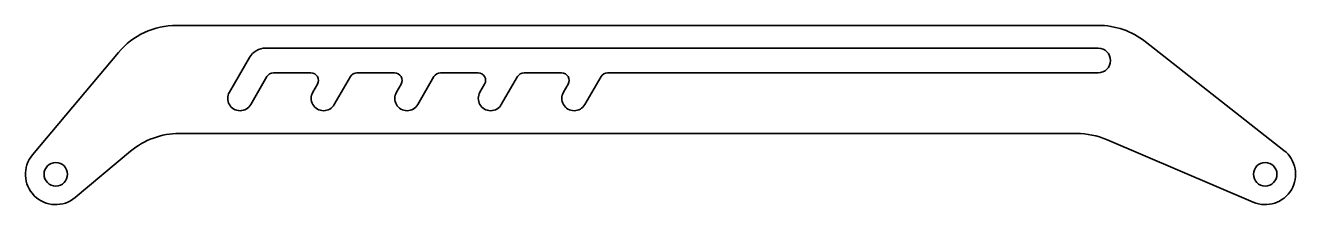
# Model space of a CAD drawing. Extents: x -19 to 316, y 81 to 129.
import ezdxf

# ---------------------------------------------------------------- set-up
doc = ezdxf.new("R2010")
doc.units = 0

msp = doc.modelspace()

# ---------------------------------------------------------------- linework, layer by layer
at = {"color": 7, "lineweight": 35}
for p, q in [((263.790894, 128.625), (21.055542, 128.625)), ((312.700562, 95.668701), (276.137299, 124.359253)), ((5.73465, 121.480751), (-16.89035, 94.517303)), ((263.790894, 122.625), (44.545868, 122.625)), ((134.566589, 116.125), (263.761993, 116.125)), ((258.119751, 100.125), (21.774536, 100.125)), ((304.620636, 82.017563), (265.973114, 98.5186))]:
    msp.add_line(p, q, dxfattribs=at)
at = {"color": 7, "lineweight": 35, "ltscale": 0.263416}
msp.add_line((40.215729, 120.125), (34.947418, 111), dxfattribs=at)
at = {"color": 7, "lineweight": 35, "ltscale": 0.212898}
for p, q in [((40.576569, 107.75), (44.834534, 115.125)), ((62.576569, 107.75), (66.834534, 115.125)), ((84.576569, 107.75), (88.834534, 115.125)), ((106.576569, 107.75), (110.834534, 115.125)), ((128.576569, 107.75), (132.834534, 115.125))]:
    msp.add_line(p, q, dxfattribs=at)
at = {"color": 7, "lineweight": 35, "ltscale": 0.246891}
for p, q in [((46.566589, 116.125), (56.44223, 116.125)), ((68.566589, 116.125), (78.44223, 116.125)), ((90.566589, 116.125), (100.44223, 116.125)), ((112.566589, 116.125), (122.44223, 116.125))]:
    msp.add_line(p, q, dxfattribs=at)
at = {"color": 7, "lineweight": 35, "ltscale": 0.061343}
for p, q in [((58.174286, 113.125), (56.947418, 111)), ((80.174286, 113.125), (78.947418, 111)), ((102.174286, 113.125), (100.947418, 111)), ((124.174286, 113.125), (122.947418, 111))]:
    msp.add_line(p, q, dxfattribs=at)
at = {"color": 7, "lineweight": 35, "ltscale": 0.474467}
msp.add_line((8.918793, 95.445892), (-5.61972, 83.246643), dxfattribs=at)
at = {"color": 7, "lineweight": 35}
for centre in [(-10.761993, 89.375), (307.761993, 89.375)]:
    msp.add_circle(centre, 3.1, dxfattribs=at)
for centre, radius, start, end in [((21.055542, 108.625), 20, 90.000003, 139.999999), ((263.790894, 108.625), 20, 51.879344, 90.000003), ((44.545868, 117.625), 5, 90.000003, 149.999997), ((263.761993, 119.375061), 3.250064, 269.999997, 89.49047), ((46.566589, 114.125), 2, 90.000003, 149.999997), ((56.44223, 114.125), 2, 329.999999, 90.000003), ((68.566589, 114.125), 2, 90.000003, 149.999997), ((78.44223, 114.125), 2, 329.999999, 90.000003), ((90.566589, 114.125), 2, 90.000003, 149.999997), ((100.44223, 114.125), 2, 329.999999, 90.000003), ((112.566589, 114.125), 2, 90.000003, 149.999997), ((122.44223, 114.125), 2, 329.999999, 90.000003), ((134.566589, 114.125), 2, 90.000003, 149.999997), ((37.761993, 109.375), 3.25, 149.999997, 329.999999), ((59.761993, 109.375), 3.25, 149.999997, 329.999999), ((81.761993, 109.375), 3.25, 149.999997, 329.999999), ((103.761993, 109.375), 3.25, 149.999997, 329.999999), ((125.761993, 109.375), 3.25, 149.999997, 329.999999), ((21.774536, 80.125), 20, 90.000003, 130.000001), ((258.119751, 80.125), 20, 66.879348, 90.000003), ((-10.761993, 89.375), 8, 139.999999, 310), ((307.761993, 89.375), 8, 246.879343, 51.879344)]:
    msp.add_arc(centre, radius, start, end, dxfattribs=at)

doc.saveas('drawing.dxf')
